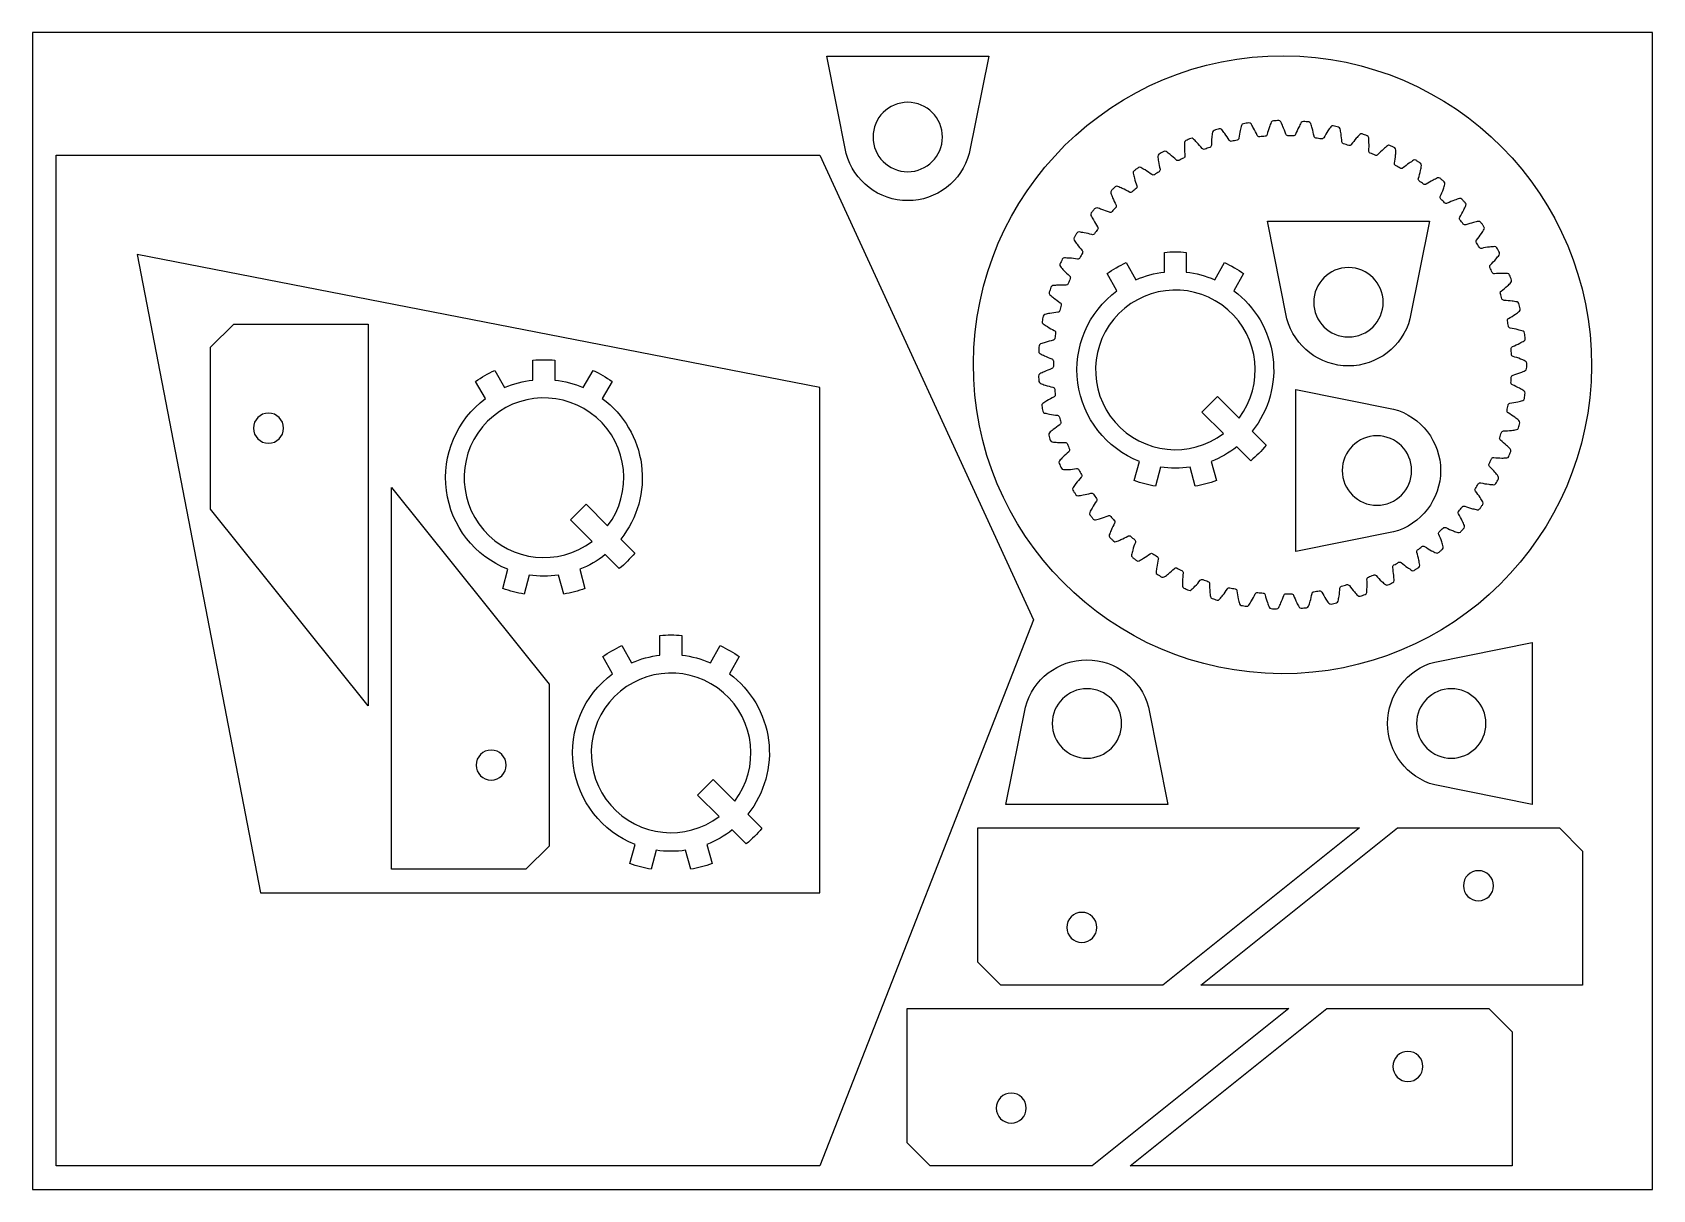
# Model space of a CAD drawing. Header units: metres. Extents: x 0 to 700, y 0 to 500.
import ezdxf

# ---------------------------------------------------------------- set-up
doc = ezdxf.new("R2010")
doc.units = ezdxf.units.M

msp = doc.modelspace()

# ---------------------------------------------------------------- linework, layer by layer
for points in [[(0, 0), (700, 0), (700, 500), (0, 500)], [(340.2, 10.2), (10.2, 10.2), (10.2, 446.96), (340.2, 446.96), (432.49, 246.2)], [(98.56, 128.2), (340.2, 128.2), (340.2, 346.58), (45.28, 404.08)], [(77, 294), (77, 364), (87, 374), (145, 374), (145, 209)], [(223.2, 218.4), (223.2, 148.4), (213.2, 138.4), (155.2, 138.4), (155.2, 303.4)], [(488.4, 88.3), (418.4, 88.3), (408.4, 98.3), (408.4, 156.3), (573.4, 156.3)], [(589.77, 156.3), (659.77, 156.3), (669.77, 146.3), (669.77, 88.3), (504.77, 88.3)], [(457.9, 10.2), (387.9, 10.2), (377.9, 20.2), (377.9, 78.2), (542.9, 78.2)], [(559.27, 78.2), (629.27, 78.2), (639.27, 68.2), (639.27, 10.2), (474.27, 10.2)]]:
    msp.add_lwpolyline(points, close=True)
for points in [[(404.76, 447.68, -0.767327), (351.64, 447.68), (343.2, 489.8), (413.2, 489.8)], [(540.68, 489.9, -1), (539.52, 222.9, -1)], [(363.2, 454.8, 1), (393.2, 454.8, 1)], [(645.6, 355.94, 0.002764), (645.6, 357.11, 0.292042), (645.01, 358.01, 0.012829), (642.97, 358.88, 0.024908), (639.72, 359.98, -0.322194), (639, 360.9, 0.005882), (638.86, 363.23, -0.322085), (639.48, 364.22, 0.025295), (642.66, 365.73, 0.012274), (644.51, 366.78, 0.292037), (644.99, 367.75, 0.002765), (644.86, 368.91, 0.002764), (644.71, 370.07, 0.292042), (644.02, 370.89, 0.012829), (641.88, 371.5, 0.024908), (638.53, 372.2, -0.322194), (637.7, 373.02, 0.005882), (637.28, 375.31, -0.322085), (637.76, 376.37, 0.025295), (640.74, 378.26, 0.012274), (642.44, 379.54, 0.292037), (642.8, 380.55, 0.002764), (642.52, 381.69, 0.002764), (642.24, 382.82, 0.292042), (641.45, 383.55, 0.012829), (639.26, 383.89, 0.024908), (635.84, 384.18, -0.322194), (634.91, 384.89, 0.005882), (634.22, 387.11, -0.322085), (634.57, 388.22, 0.025295), (637.29, 390.47, 0.012274), (638.82, 391.94, 0.292037), (639.05, 392.99, 0.002764), (638.64, 394.08, 0.002764), (638.22, 395.17, 0.292042), (637.35, 395.8, 0.012829), (635.13, 395.87, 0.024908), (631.7, 395.73, -0.322194), (630.69, 396.32, 0.005882), (629.73, 398.44, -0.322085), (629.94, 399.59, 0.025295), (632.36, 402.15, 0.012274), (633.71, 403.8, 0.292037), (633.81, 404.87, 0.002764), (633.26, 405.91, 0.002764), (632.71, 406.93, 0.292042), (631.77, 407.45, 0.012829), (629.55, 407.25, 0.024908), (626.17, 406.69, -0.322194), (625.1, 407.15, 0.005882), (623.88, 409.14, -0.322085), (623.96, 410.3, 0.025295), (626.04, 413.14, 0.012274), (627.17, 414.94, 0.292037), (627.14, 416.02, 0.002764), (626.47, 416.98, 0.002764), (625.8, 417.93, 0.292042), (624.8, 418.33, 0.012829), (622.63, 417.86, 0.024908), (619.34, 416.88, -0.322194), (618.22, 417.21, 0.005882), (616.77, 419.03, -0.322085), (616.7, 420.2, 0.025295), (618.42, 423.27, 0.012274), (619.32, 425.2, 0.292037), (619.15, 426.26, 0.002764), (618.37, 427.13, 0.002764), (617.59, 428, 0.292042), (616.55, 428.27, 0.012829), (614.45, 427.53, 0.024908), (611.31, 426.16, -0.322194), (610.15, 426.35, 0.005882), (608.49, 427.98, -0.322085), (608.27, 429.13, 0.025295), (609.61, 432.39, 0.012274), (610.26, 434.41, 0.292037), (609.97, 435.45, 0.002764), (609.09, 436.22, 0.002764), (608.2, 436.97, 0.292042), (607.14, 437.12, 0.012829), (605.14, 436.13, 0.024908), (602.19, 434.39, -0.322194), (601.03, 434.43, 0.005882), (599.17, 435.84, -0.322085), (598.82, 436.96, 0.025295), (599.74, 440.36, 0.012274), (600.14, 442.45, 0.292037), (599.72, 443.44, 0.002764), (598.76, 444.09, 0.002764), (597.78, 444.73, 0.292042), (596.71, 444.74, 0.012829), (594.85, 443.52, 0.024908), (592.14, 441.42, -0.322194), (590.98, 441.33, 0.005882), (588.96, 442.5, -0.322085), (588.48, 443.56, 0.025295), (588.97, 447.05, 0.012274), (589.12, 449.17, 0.292037), (588.58, 450.1, 0.002764), (587.54, 450.63, 0.002764), (586.49, 451.15, 0.292042), (585.42, 451.03, 0.012829), (583.73, 449.59, 0.024908), (581.3, 447.18, -0.322194), (580.15, 446.94, 0.005882), (578.01, 447.85, -0.322085), (577.4, 448.85, 0.025295), (577.46, 452.37, 0.012274), (577.34, 454.49, 0.292037), (576.69, 455.35, 0.002764), (575.6, 455.75, 0.002764), (574.5, 456.14, 0.292042), (573.45, 455.88, 0.012829), (571.95, 454.24, 0.024908), (569.83, 451.55, -0.322194), (568.72, 451.17, 0.005882), (566.49, 451.82, -0.322085), (565.76, 452.73, 0.025295), (565.39, 456.23, 0.012274), (565.01, 458.33, 0.292037), (564.26, 459.1, 0.002764), (563.12, 459.36, 0.002764), (561.98, 459.61, 0.292042), (560.97, 459.23, 0.012829), (559.69, 457.42, 0.024908), (557.91, 454.48, -0.322194), (556.86, 453.97, 0.005882), (554.56, 454.34, -0.322085), (553.72, 455.15, 0.025295), (552.93, 458.58, 0.012274), (552.29, 460.61, 0.292037), (551.45, 461.29, 0.002764), (550.29, 461.41, 0.002764), (549.13, 461.51, 0.292042), (548.18, 461.01, 0.012829), (547.12, 459.06, 0.024908), (545.72, 455.93, -0.322194), (544.74, 455.29, 0.005882), (542.42, 455.37, -0.322085), (541.48, 456.08, 0.025295), (540.27, 459.38, 0.012274), (539.39, 461.32, 0.292037), (538.48, 461.89, 0.002764), (537.31, 461.86, 0.002764), (536.15, 461.83, 0.292042), (535.26, 461.21, 0.012829), (534.45, 459.14, 0.024908), (533.45, 455.86, -0.322194), (532.56, 455.11, 0.005882), (530.24, 454.91, -0.322085), (529.22, 455.49, 0.025295), (527.61, 458.62, 0.012274), (526.51, 460.44, 0.292037), (525.53, 460.89, 0.002764), (524.37, 460.72, 0.002764), (523.22, 460.54, 0.292042), (522.42, 459.82, 0.012829), (521.87, 457.67, 0.024908), (521.28, 454.29, -0.322194), (520.48, 453.44, 0.005882), (518.21, 452.95, -0.322085), (517.13, 453.4, 0.025295), (515.15, 456.31, 0.012274), (513.82, 457.98, 0.292037), (512.8, 458.31, 0.002764), (511.67, 458, 0.002764), (510.55, 457.68, 0.292042), (509.84, 456.87, 0.012829), (509.56, 454.66, 0.024908), (509.39, 451.24, -0.322194), (508.71, 450.29, 0.005882), (506.51, 449.53, -0.322085), (505.38, 449.85, 0.025295), (503.06, 452.49, 0.012274), (501.54, 453.98, 0.292037), (500.48, 454.18, 0.002764), (499.4, 453.73, 0.002764), (498.33, 453.28, 0.292042), (497.72, 452.39, 0.012829), (497.72, 450.16, 0.024908), (497.97, 446.75, -0.322194), (497.41, 445.72, 0.005882), (495.32, 444.69, -0.322085), (494.16, 444.87, 0.025295), (491.53, 447.21, 0.012274), (489.84, 448.5, 0.292037), (488.77, 448.57, 0.002764), (487.75, 447.99, 0.002764), (486.74, 447.41, 0.292042), (486.25, 446.45, 0.012829), (486.52, 444.25, 0.024908), (487.18, 440.88, -0.322194), (486.75, 439.8, 0.005882), (484.81, 438.52, -0.322085), (483.64, 438.56, 0.025295), (480.74, 440.55, 0.012274), (478.9, 441.63, 0.292037), (477.83, 441.56, 0.002764), (476.89, 440.87, 0.002764), (475.96, 440.16, 0.292042), (475.59, 439.15, 0.012829), (476.13, 437, 0.024908), (477.2, 433.74, -0.322194), (476.91, 432.61, 0.005882), (475.13, 431.1, -0.322085), (473.97, 430.99, 0.025295), (470.85, 432.62, 0.012274), (468.89, 433.46, 0.292037), (467.83, 433.26, 0.002764), (466.99, 432.46, 0.002764), (466.15, 431.65, 0.292042), (465.91, 430.6, 0.012829), (466.71, 428.52, 0.024908), (468.18, 425.42, -0.322194), (468.02, 424.27, 0.005882), (466.45, 422.55, -0.322085), (465.31, 422.3, 0.025295), (462.01, 423.53, 0.012274), (459.96, 424.13, 0.292037), (458.94, 423.8, 0.002764), (458.2, 422.9, 0.002764), (457.47, 421.99, 0.292042), (457.36, 420.92, 0.012829), (458.4, 418.96, 0.024908), (460.24, 416.06, -0.322194), (460.23, 414.9, 0.005882), (458.88, 413, -0.322085), (457.77, 412.61, 0.025295), (454.35, 413.43, 0.012274), (452.25, 413.77, 0.292037), (451.27, 413.32, 0.002764), (450.65, 412.33, 0.002764), (450.03, 411.34, 0.292042), (450.05, 410.26, 0.012829), (451.34, 408.44, 0.024908), (453.51, 405.8, -0.322194), (453.65, 404.64, 0.005882), (452.54, 402.59, -0.322085), (451.49, 402.07, 0.025295), (447.99, 402.46, 0.012274), (445.86, 402.54, 0.292037), (444.95, 401.97, 0.002764), (444.45, 400.91, 0.002764), (443.96, 399.85, 0.292042), (444.12, 398.79, 0.012829), (445.61, 397.14, 0.024908), (448.1, 394.78, -0.322194), (448.37, 393.65, 0.005882), (447.52, 391.48, -0.322085), (446.55, 390.83, 0.025295), (443.03, 390.79, 0.012274), (440.91, 390.61, 0.292037), (440.07, 389.93, 0.002764), (439.71, 388.82, 0.002764), (439.35, 387.71, 0.292042), (439.64, 386.67, 0.012829), (441.32, 385.22, 0.024908), (444.08, 383.18, -0.322194), (444.49, 382.09, 0.005882), (443.91, 379.84, -0.322085), (443.03, 379.08, 0.025295), (439.54, 378.6, 0.012274), (437.46, 378.16, 0.292037), (436.71, 377.38, 0.002764), (436.48, 376.24, 0.002764), (436.27, 375.09, 0.292042), (436.68, 374.1, 0.012829), (438.53, 372.87, 0.024908), (441.52, 371.18, -0.322194), (442.06, 370.15, 0.005882), (441.76, 367.84, -0.322085), (440.98, 366.98, 0.025295), (437.57, 366.07, 0.012274), (435.56, 365.38, 0.292037), (434.91, 364.52, 0.002764), (434.83, 363.35, 0.002764), (434.76, 362.19, 0.292042), (435.29, 361.25, 0.012829), (437.28, 360.26, 0.024908), (440.45, 358.96, -0.322194), (441.11, 358, 0.005882), (441.1, 355.67, -0.322085), (440.43, 354.71, 0.025295), (437.16, 353.4, 0.012274), (435.25, 352.46, 0.292037), (434.71, 351.53, 0.002764), (434.77, 350.36, 0.002764), (434.85, 349.2, 0.292042), (435.49, 348.34, 0.012829), (437.58, 347.59, 0.024908), (440.89, 346.69, -0.322194), (441.67, 345.82, 0.005882), (441.94, 343.51, -0.322085), (441.39, 342.48, 0.025295), (438.31, 340.77, 0.012274), (436.53, 339.61, 0.292037), (436.11, 338.62, 0.002764), (436.31, 337.47, 0.002764), (436.53, 336.32, 0.292042), (437.27, 335.54, 0.012829), (439.44, 335.06, 0.024908), (442.83, 334.57, -0.322194), (443.71, 333.8, 0.005882), (444.27, 331.54, -0.322085), (443.85, 330.45, 0.025295), (441, 328.38, 0.012274), (439.38, 327.01, 0.292037), (439.08, 325.97, 0.002764), (439.43, 324.86, 0.002764), (439.78, 323.75, 0.292042), (440.61, 323.06, 0.012829), (442.83, 322.85, 0.024908), (446.25, 322.78, -0.322194), (447.22, 322.13, 0.005882), (448.05, 319.95, -0.322085), (447.77, 318.82, 0.025295), (445.2, 316.42, 0.012274), (443.75, 314.85, 0.292037), (443.59, 313.79, 0.002764), (444.07, 312.72, 0.002764), (444.55, 311.66, 0.292042), (445.46, 311.09, 0.012829), (447.69, 311.15, 0.024908), (451.1, 311.51, -0.322194), (452.14, 310.98, 0.005882), (453.23, 308.92, -0.322085), (453.09, 307.76, 0.025295), (450.83, 305.06, 0.012274), (449.59, 303.33, 0.292037), (449.56, 302.25, 0.002764), (450.16, 301.25, 0.002764), (450.78, 300.26, 0.292042), (451.75, 299.8, 0.012829), (453.95, 300.14, 0.024908), (457.29, 300.91, -0.322194), (458.38, 300.51, 0.005882), (459.72, 298.6, -0.322085), (459.72, 297.44, 0.025295), (457.81, 294.48, 0.012274), (456.8, 292.61, 0.292037), (456.9, 291.53, 0.002764), (457.62, 290.62, 0.002764), (458.35, 289.71, 0.292042), (459.37, 289.37, 0.012829), (461.51, 289.98, 0.024908), (464.73, 291.15, -0.322194), (465.87, 290.89, 0.005882), (467.43, 289.16, -0.322085), (467.58, 288.01, 0.025295), (466.05, 284.83, 0.012274), (465.27, 282.85, 0.292037), (465.5, 281.8, 0.002764), (466.33, 280.98, 0.002764), (467.17, 280.17, 0.292042), (468.22, 279.96, 0.012829), (470.27, 280.83, 0.024908), (473.32, 282.39, -0.322194), (474.48, 282.27, 0.005882), (476.25, 280.74, -0.322085), (476.53, 279.61, 0.025295), (475.4, 276.27, 0.012274), (474.87, 274.21, 0.292037), (475.23, 273.2, 0.002764), (476.16, 272.49, 0.002764), (477.09, 271.79, 0.292042), (478.16, 271.71, 0.012829), (480.09, 272.82, 0.024908), (482.92, 274.74, -0.322194), (484.09, 274.77, 0.005882), (486.03, 273.47, -0.322085), (486.45, 272.38, 0.025295), (485.74, 268.93, 0.012274), (485.47, 266.82, 0.292037), (485.95, 265.86, 0.002764), (486.95, 265.27, 0.002764), (487.96, 264.68, 0.292042), (489.04, 264.74, 0.012829), (490.81, 266.08, 0.024908), (493.39, 268.33, -0.322194), (494.55, 268.5, 0.005882), (496.63, 267.45, -0.322085), (497.18, 266.43, 0.025295), (496.9, 262.91, 0.012274), (496.89, 260.79, 0.292037), (497.48, 259.89, 0.002764), (498.55, 259.42, 0.002764), (499.63, 258.97, 0.292042), (500.69, 259.16, 0.012829), (502.29, 260.7, 0.024908), (504.57, 263.26, -0.322194), (505.7, 263.57, 0.005882), (507.89, 262.79, -0.322085), (508.56, 261.83, 0.025295), (508.72, 258.31, 0.012274), (508.97, 256.2, 0.292037), (509.67, 255.38, 0.002764), (510.79, 255.05, 0.002764), (511.91, 254.74, 0.292042), (512.94, 255.05, 0.012829), (514.33, 256.78, 0.024908), (516.28, 259.6, -0.322194), (517.36, 260.05, 0.005882), (519.64, 259.54, -0.322085), (520.42, 258.68, 0.025295), (521.01, 255.2, 0.012274), (521.51, 253.13, 0.292037), (522.31, 252.41, 0.002764), (523.46, 252.22, 0.002764), (524.62, 252.04, 0.292042), (525.6, 252.48, 0.012829), (526.77, 254.37, 0.024908), (528.36, 257.41, -0.322194), (529.38, 257.98, 0.005882), (531.7, 257.76, -0.322085), (532.58, 257, 0.025295), (533.59, 253.62, 0.012274), (534.35, 251.63, 0.292037), (535.23, 251.01, 0.002764), (536.39, 250.97, 0.002764), (537.56, 250.93, 0.292042), (538.48, 251.49, 0.012829), (539.41, 253.51, 0.024908), (540.61, 256.72, -0.322194), (541.55, 257.41, 0.005882), (543.88, 257.47, -0.322085), (544.85, 256.83, 0.025295), (546.27, 253.6, 0.012274), (547.26, 251.72, 0.292036), (548.21, 251.21, 0.002765), (549.38, 251.31, 0.002764), (550.54, 251.42, 0.292042), (551.38, 252.08, 0.012829), (552.06, 254.2, 0.024908), (552.86, 257.53, -0.322194), (553.71, 258.34, 0.005882), (556.01, 258.69, -0.322085), (557.05, 258.17, 0.025295), (558.85, 255.14, 0.012274), (560.07, 253.39, 0.292037), (561.08, 253.01, 0.002764), (562.22, 253.24, 0.002764), (563.36, 253.5, 0.292042), (564.12, 254.26, 0.012829), (564.53, 256.44, 0.024908), (564.91, 259.85, -0.322194), (565.65, 260.75, 0.005882), (567.9, 261.38, -0.322085), (569, 260.99, 0.025295), (571.16, 258.21, 0.012274), (572.58, 256.63, 0.292037), (573.62, 256.37, 0.002764), (574.73, 256.75, 0.002764), (575.83, 257.13, 0.292042), (576.49, 257.99, 0.012829), (576.63, 260.2, 0.024908), (576.59, 263.63, -0.322194), (577.21, 264.62, 0.005882), (579.36, 265.52, -0.322085), (580.5, 265.27, 0.025295), (582.99, 262.77, 0.012274), (584.6, 261.38, 0.292037), (585.66, 261.25, 0.002764), (586.71, 261.76, 0.002764), (587.76, 262.28, 0.292042), (588.3, 263.2, 0.012829), (588.17, 265.42, 0.024908), (587.71, 268.82, -0.322194), (588.21, 269.88, 0.005882), (590.23, 271.03, -0.322085), (591.4, 270.92, 0.025295), (594.17, 268.75, 0.012274), (595.94, 267.57, 0.292037), (597.01, 267.57, 0.002764), (597.99, 268.2, 0.002764), (598.96, 268.85, 0.292042), (599.39, 269.83, 0.012829), (598.99, 272.02, 0.024908), (598.12, 275.33, -0.322194), (598.48, 276.44, 0.005882), (600.34, 277.84, -0.322085), (601.51, 277.88, 0.025295), (604.53, 276.06, 0.012274), (606.43, 275.1, 0.292037), (607.5, 275.23, 0.002764), (608.39, 275.98, 0.002764), (609.27, 276.74, 0.292042), (609.58, 277.78, 0.012829), (608.91, 279.9, 0.024908), (607.64, 283.08, -0.322194), (607.86, 284.22, 0.005882), (609.54, 285.84, -0.322085), (610.7, 286.02, 0.025295), (613.91, 284.59, 0.012274), (615.92, 283.87, 0.292037), (616.96, 284.13, 0.002764), (617.75, 284.99, 0.002764), (618.54, 285.85, 0.292042), (618.72, 286.91, 0.012829), (617.79, 288.93, 0.024908), (616.14, 291.93, -0.322194), (616.22, 293.1, 0.005882), (617.69, 294.91, -0.322085), (618.81, 295.23, 0.025295), (622.18, 294.2, 0.012274), (624.26, 293.73, 0.292037), (625.26, 294.12, 0.002764), (625.94, 295.07, 0.002764), (626.61, 296.02, 0.292042), (626.66, 297.1, 0.012829), (625.49, 298.99, 0.024908), (623.48, 301.77, -0.322194), (623.42, 302.93, 0.005882), (624.66, 304.91, -0.322085), (625.73, 305.36, 0.025295), (629.2, 304.76, 0.012274), (631.32, 304.55, 0.292037), (632.27, 305.06, 0.002764), (632.83, 306.08, 0.002764), (633.38, 307.11, 0.292042), (633.29, 308.18, 0.012829), (631.9, 309.92, 0.024908), (629.56, 312.43, -0.322194), (629.36, 313.58, 0.005882), (630.34, 315.69, -0.322085), (631.35, 316.27, 0.025295), (634.87, 316.1, 0.012274), (637, 316.15, 0.292037), (637.88, 316.78, 0.002764), (638.31, 317.86, 0.002764), (638.73, 318.95, 0.292042), (638.51, 320, 0.012829), (636.92, 321.55, 0.024908), (634.29, 323.75, -0.322194), (633.95, 324.87, 0.005882), (634.66, 327.09, -0.322085), (635.59, 327.79, 0.025295), (639.11, 328.05, 0.012274), (641.21, 328.37, 0.292037), (642, 329.09, 0.002764), (642.3, 330.22, 0.002764), (642.58, 331.35, 0.292042), (642.24, 332.37, 0.012829), (640.46, 333.71, 0.024908), (637.59, 335.58, -0.322194), (637.11, 336.64, 0.005882), (637.55, 338.93, -0.322085), (638.38, 339.74, 0.025295), (641.84, 340.43, 0.012274), (643.89, 341, 0.292037), (644.59, 341.82, 0.002764), (644.74, 342.98, 0.002765), (644.88, 344.14, 0.292042), (644.41, 345.1, 0.012829), (642.49, 346.22, 0.024908), (639.41, 347.71, -0.322194), (638.8, 348.71, 0.005882), (638.95, 351.04, -0.322085), (639.69, 351.95, 0.025295), (643.03, 353.06, 0.012274), (644.99, 353.88, 0.292037), (645.59, 354.77, 0.002764)], [(595.16, 376.28, -0.767327), (542.04, 376.28), (533.6, 418.4), (603.6, 418.4)], [(519.03, 388.38, -0.425329), (527.02, 327.67), (533.06, 321.63, -0.04667), (526.35, 314.91), (520.3, 320.95, -0.075041), (509.32, 314.61), (511.53, 306.36, -0.04667), (502.35, 303.9), (500.14, 312.15, -0.075041), (487.46, 312.15), (485.25, 303.9, -0.04667), (476.07, 306.36), (478.28, 314.61, -0.59002), (468.57, 388.38), (464.3, 395.78, -0.04667), (472.52, 400.53), (476.8, 393.13, -0.075041), (489.05, 396.41), (489.05, 404.96, -0.04667), (498.55, 404.96), (498.55, 396.41, -0.075041), (510.8, 393.13), (515.08, 400.53, -0.04667), (523.3, 395.78)], [(553.6, 383.4, 1), (583.6, 383.4, 1)], [(514.6, 326.66), (505.29, 335.97), (512.01, 342.69), (521.32, 333.37, 14.457129)], [(246.23, 341.78, -0.425329), (254.22, 281.07), (260.26, 275.03, -0.04667), (253.55, 268.31), (247.5, 274.35, -0.075041), (236.52, 268.01), (238.73, 259.76, -0.04667), (229.55, 257.3), (227.34, 265.55, -0.075041), (214.66, 265.55), (212.45, 257.3, -0.04667), (203.27, 259.76), (205.48, 268.01, -0.59002), (195.77, 341.78), (191.5, 349.18, -0.04667), (199.72, 353.93), (204, 346.53, -0.075041), (216.25, 349.81), (216.25, 358.36, -0.04667), (225.75, 358.36), (225.75, 349.81, -0.075041), (238, 346.53), (242.28, 353.93, -0.04667), (250.5, 349.18)], [(588.02, 337.26, -0.767327), (588.02, 284.14), (545.9, 275.7), (545.9, 345.7)], [(241.8, 280.06), (232.49, 289.37), (239.21, 296.09), (248.52, 286.77, 14.457129)], [(102, 335.5, 1), (102, 322.5, 1)], [(580.9, 295.7, 1), (580.9, 325.7, 1)], [(301.13, 222.88, -0.425329), (309.12, 162.17), (315.16, 156.13, -0.04667), (308.45, 149.41), (302.4, 155.45, -0.075041), (291.42, 149.11), (293.63, 140.86, -0.04667), (284.45, 138.4), (282.24, 146.65, -0.075041), (269.56, 146.65), (267.35, 138.4, -0.04667), (258.17, 140.86), (260.38, 149.11, -0.59002), (250.67, 222.88), (246.4, 230.28, -0.04667), (254.62, 235.03), (258.9, 227.63, -0.075041), (271.15, 230.91), (271.15, 239.46, -0.04667), (280.65, 239.46), (280.65, 230.91, -0.075041), (292.9, 227.63), (297.18, 235.03, -0.04667), (305.4, 230.28)], [(605.88, 174.84, -0.767327), (605.88, 227.96), (648, 236.4), (648, 166.4)], [(429.04, 208.52, -0.767327), (482.16, 208.52), (490.6, 166.4), (420.6, 166.4)], [(296.7, 161.16), (287.39, 170.47), (294.11, 177.19), (303.42, 167.87, 14.457129)], [(470.6, 201.4, 1), (440.6, 201.4, 1)], [(613, 216.4, 1), (613, 186.4, 1)], [(198.2, 176.9, 1), (198.2, 189.9, 1)], [(631.27, 131.3, 1), (618.27, 131.3, 1)], [(446.9, 113.3, 1), (459.9, 113.3, 1)], [(600.77, 53.2, 1), (587.77, 53.2, 1)], [(416.4, 35.2, 1), (429.4, 35.2, 1)]]:
    msp.add_lwpolyline(points, format="xyb", close=True)

doc.saveas('drawing.dxf')
